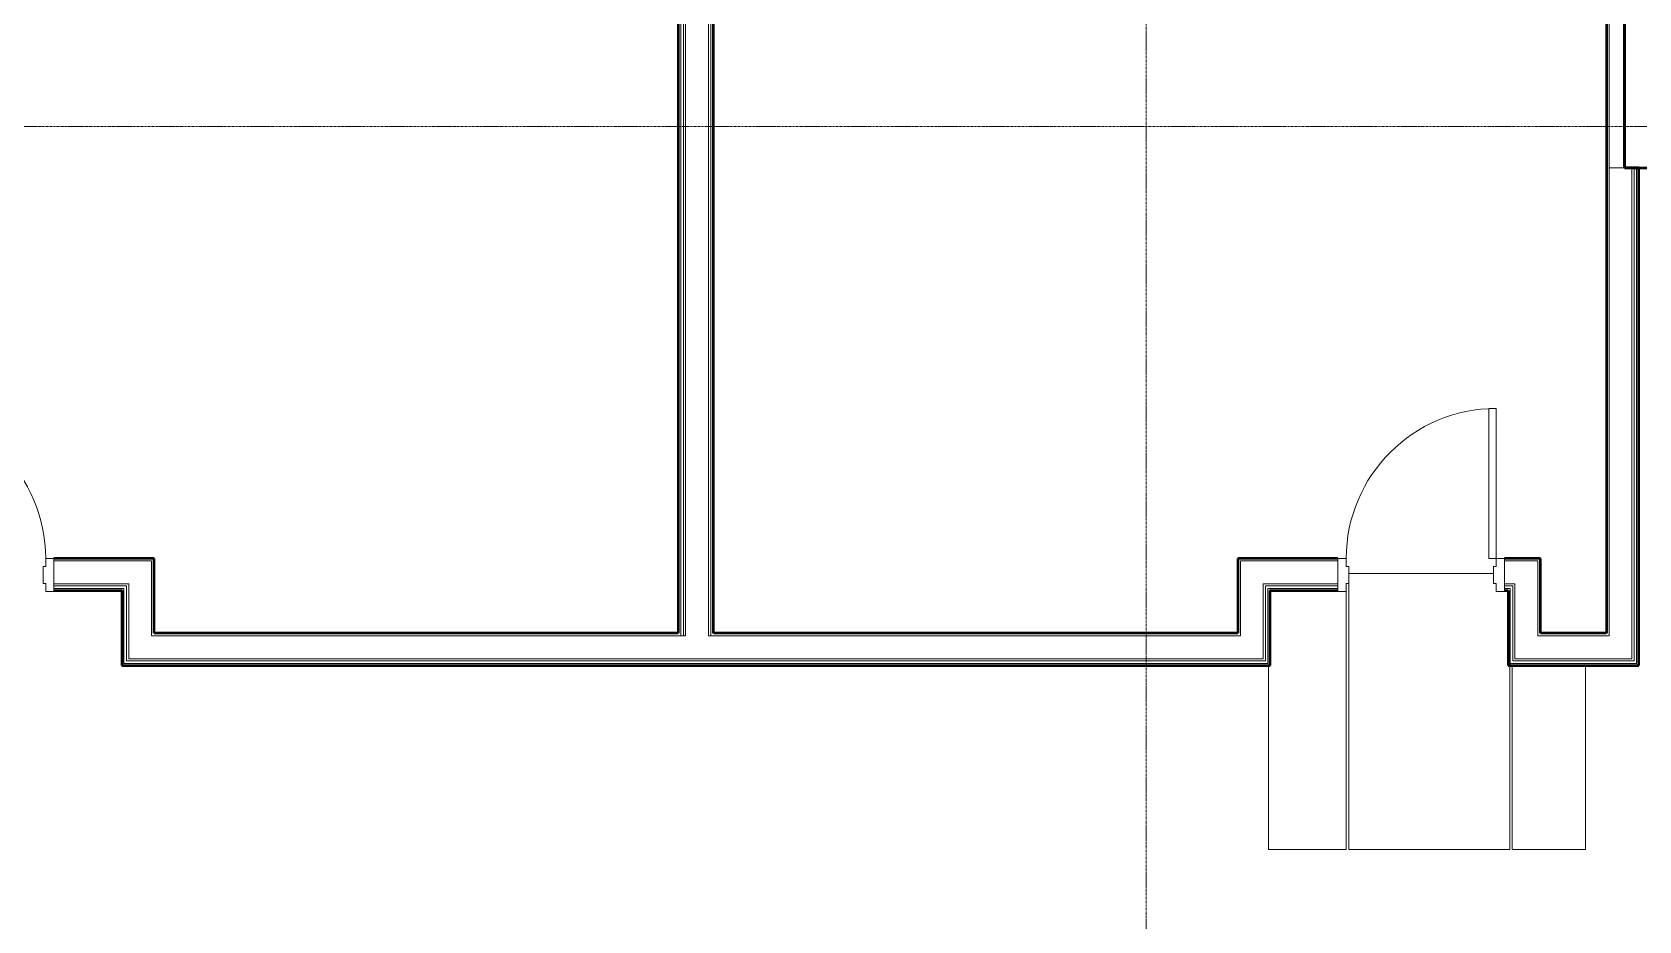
# Model space of a CAD drawing. Header units: inches. Extents: x -4235 to -464, y 9706 to 12463.
# Drawn here: x -3095.1 to -2708.9, y 11656.2 to 11869.8 of the extents above; entities that cross this region are included whole.
import ezdxf

# ---------------------------------------------------------------- set-up
doc = ezdxf.new("R2010")
doc.units = ezdxf.units.IN
doc.header["$MEASUREMENT"] = 0
doc.linetypes.add('Grid Line 1_2_', pattern=[0.875, 0.5, -0.125, 0.125, -0.125])
for name, color, linetype, lineweight in [('0-1', 7, 'Continuous', 5), ('0-3', 250, 'Continuous', 9), ('A-DOOR-1', 250, 'Continuous', 9), ('A-DOOR-2', 130, 'Continuous', 20), ('A-DOOR-FRAM-1', 130, 'Continuous', 20), ('A-FLOR-2', 250, 'Continuous', 9), ('A-WALL-2', 7, 'Continuous', 50), ('A-WALL-3', 50, 'Continuous', 13), ('I-WALL-1', 7, 'Continuous', 50), ('S-GRID-1', 1, 'Grid Line 1_2_', 9)]:
    doc.layers.add(name, color=color, linetype=linetype, lineweight=lineweight)

# ---------------------------------------------------------------- blocks, each defined once
blk = doc.blocks.new('HOLLOW METAL - UNIT DOOR-2191979-BACKGROUND - 1ST FLOOR')
at = {"layer": 'A-DOOR-1'}
blk.add_arc((18, 4.125), 36, 90, 180, dxfattribs=at)
at = {"layer": 'A-DOOR-2'}
for p, q in [((18, 40.125), (16.25, 40.125)), ((16.25, 40.125), (16.25, 4.125)), ((18, 4.125), (18, 40.125)), ((16.25, 4.125), (18, 4.125))]:
    blk.add_line(p, q, dxfattribs=at)
at = {"layer": 'A-DOOR-FRAM-1'}
for p, q in [((-18, 4.125), (-20, 4.125)), ((-20, 4.125), (-20, -3.875)), ((-18, 2.1875), (-18, 4.125)), ((18, 4.125), (18, 2.1875)), ((20, 4.125), (18, 4.125)), ((20, -3.875), (20, 4.125)), ((-17.375, 2.1875), (-18, 2.1875)), ((-17.375, -1.9375), (-17.375, 2.1875)), ((18, 2.1875), (17.375, 2.1875)), ((17.375, 2.1875), (17.375, -1.9375)), ((-18, -3.875), (-18, -1.9375)), ((-18, -1.9375), (-17.375, -1.9375)), ((17.375, -1.9375), (18, -1.9375)), ((18, -1.9375), (18, -3.875)), ((-20, -3.875), (-18, -3.875)), ((18, -3.875), (20, -3.875))]:
    blk.add_line(p, q, dxfattribs=at)
blk = doc.blocks.new('HOLLOW METAL - UNIT DOOR-2191980-BACKGROUND - 1ST FLOOR')
at = {"layer": 'A-DOOR-1'}
blk.add_arc((18, -4.125), 36, 180, 270, dxfattribs=at)
at = {"layer": 'A-DOOR-2'}
for p, q in [((16.25, -4.125), (18, -4.125)), ((16.25, -40.125), (16.25, -4.125)), ((18, -4.125), (18, -40.125)), ((18, -40.125), (16.25, -40.125))]:
    blk.add_line(p, q, dxfattribs=at)
at = {"layer": 'A-DOOR-FRAM-1'}
for p, q in [((-20, 3.875), (-18, 3.875)), ((-20, -4.125), (-20, 3.875)), ((-18, 3.875), (-18, 1.9375)), ((18, 3.875), (20, 3.875)), ((18, 1.9375), (18, 3.875)), ((20, 3.875), (20, -4.125)), ((-18, 1.9375), (-17.375, 1.9375)), ((-17.375, 1.9375), (-17.375, -2.1875)), ((17.375, 1.9375), (18, 1.9375)), ((17.375, -2.1875), (17.375, 1.9375)), ((-18, -2.1875), (-18, -4.125)), ((-17.375, -2.1875), (-18, -2.1875)), ((18, -2.1875), (17.375, -2.1875)), ((18, -4.125), (18, -2.1875)), ((-18, -4.125), (-20, -4.125)), ((20, -4.125), (18, -4.125))]:
    blk.add_line(p, q, dxfattribs=at)
blk = doc.blocks.new('CTR - 1st Phase - Common Walls_rvt-1-BACKGROUND - 1ST FLOOR')
at = {"layer": 'A-FLOR-2'}
for p, q in [((-2743.82, 11739.74), (-2778.57, 11739.74)), ((-2778.57, 11737.3), (-2778.57, 11673.39)), ((-2779.2, 11673.39), (-2779.2, 11735.36)), ((-2797.9, 11717.61), (-2797.9, 11673.39)), ((-2739.92, 11673.39), (-2739.92, 11717.61)), ((-2739.3, 11717.61), (-2739.3, 11673.39)), ((-2721.68, 11673.39), (-2721.68, 11717.61)), ((-2797.9, 11673.39), (-2779.2, 11673.39)), ((-2778.57, 11673.39), (-2739.92, 11673.39)), ((-2739.3, 11673.39), (-2721.68, 11673.39))]:
    blk.add_line(p, q, dxfattribs=at)
at = {"layer": 'A-WALL-2'}
for p, q in [((-2716.66, 12081.69), (-2716.66, 11837.19)), ((-2712.29, 11837.19), (-2712.29, 12081.69))]:
    blk.add_line(p, q, dxfattribs=at)
at = {"layer": 'A-WALL-3'}
for p, q in [((-2939.15, 12080.69), (-2939.15, 11725.36)), ((-2938.52, 12080.69), (-2938.52, 11725.36)), ((-2938.02, 12080.69), (-2938.02, 11725.36)), ((-2932.52, 12080.69), (-2932.52, 11725.36)), ((-2931.9, 12080.69), (-2931.9, 11725.36)), ((-2716.04, 11837.19), (-2716.04, 12081.69)), ((-2712.54, 11837.19), (-2712.54, 12081.69)), ((-2716.04, 11724.74), (-2716.04, 11837.19)), ((-2712.54, 11837.19), (-2716.04, 11837.19)), ((-2716.04, 11837.19), (-2712.54, 11837.19)), ((-2712.29, 11837.19), (-2712.54, 11837.19)), ((-2712.54, 11837.19), (-2712.29, 11837.19)), ((-2710.54, 11719.24), (-2710.54, 11837.19)), ((-2710.04, 11718.74), (-2710.04, 11837.19)), ((-2709.41, 11718.11), (-2709.41, 11837.19)), ((-3089.82, 11742.74), (-3073.5, 11742.74)), ((-3073.5, 11742.74), (-3071.87, 11742.74)), ((-3071.87, 11742.74), (-3066.37, 11742.74)), ((-3066.37, 11724.74), (-3066.37, 11742.74)), ((-2804.65, 11742.74), (-2799.15, 11742.74)), ((-2804.65, 11724.74), (-2804.65, 11742.74)), ((-2799.15, 11742.74), (-2797.52, 11742.74)), ((-2781.2, 11742.74), (-2797.52, 11742.74)), ((-2740.3, 11742.74), (-2741.2, 11742.74)), ((-2740.3, 11742.74), (-2738.67, 11742.74)), ((-2738.67, 11742.74), (-2733.17, 11742.74)), ((-2733.17, 11742.74), (-2733.17, 11724.74)), ((-3089.82, 11737.24), (-3073.5, 11737.24)), ((-3089.82, 11736.74), (-3073.5, 11736.74)), ((-3073.5, 11737.24), (-3072.37, 11737.24)), ((-3073.5, 11736.74), (-3073, 11736.74)), ((-3073, 11736.74), (-3072.37, 11736.74)), ((-3072.37, 11737.24), (-3071.87, 11737.24)), ((-3072.37, 11718.74), (-3072.37, 11736.74)), ((-3071.87, 11719.24), (-3071.87, 11737.24)), ((-2799.15, 11737.24), (-2798.65, 11737.24)), ((-2799.15, 11719.24), (-2799.15, 11737.24)), ((-2798.65, 11737.24), (-2797.52, 11737.24)), ((-2798.65, 11736.74), (-2798.02, 11736.74)), ((-2798.65, 11718.74), (-2798.65, 11736.74)), ((-2798.02, 11736.74), (-2797.52, 11736.74)), ((-2781.2, 11737.24), (-2797.52, 11737.24)), ((-2781.2, 11736.74), (-2797.52, 11736.74)), ((-2740.3, 11737.24), (-2741.2, 11737.24)), ((-2740.3, 11736.74), (-2741.2, 11736.74)), ((-2740.3, 11737.24), (-2739.17, 11737.24)), ((-2740.3, 11736.74), (-2739.8, 11736.74)), ((-2739.8, 11736.74), (-2739.17, 11736.74)), ((-2739.17, 11737.24), (-2738.67, 11737.24)), ((-2739.17, 11736.74), (-2739.17, 11718.74)), ((-2738.67, 11737.24), (-2738.67, 11719.24)), ((-3089.82, 11736.11), (-3073.5, 11736.11)), ((-3073.5, 11735.61), (-3073.5, 11736.11)), ((-3073.5, 11736.11), (-3073, 11736.11)), ((-3073, 11718.11), (-3073, 11736.11)), ((-2798.02, 11736.11), (-2797.52, 11736.11)), ((-2798.02, 11718.11), (-2798.02, 11736.11)), ((-2781.2, 11736.11), (-2797.52, 11736.11)), ((-2797.52, 11736.11), (-2797.52, 11735.61)), ((-2740.3, 11736.11), (-2741.2, 11736.11)), ((-2740.3, 11736.11), (-2739.8, 11736.11)), ((-2739.8, 11736.11), (-2739.8, 11718.11)), ((-2939.15, 11724.74), (-2939.15, 11725.36)), ((-2938.52, 11724.74), (-2938.52, 11725.36)), ((-2938.02, 11724.74), (-2938.02, 11725.36)), ((-2932.52, 11724.74), (-2932.52, 11725.36)), ((-2931.9, 11724.74), (-2931.9, 11725.36)), ((-3065.75, 11724.74), (-3066.37, 11724.74)), ((-3065.75, 11724.74), (-2939.15, 11724.74)), ((-2938.52, 11724.74), (-2939.15, 11724.74)), ((-2939.15, 11724.74), (-2938.52, 11724.74)), ((-2938.02, 11724.74), (-2938.52, 11724.74)), ((-2938.52, 11724.74), (-2938.02, 11724.74)), ((-2931.9, 11724.74), (-2932.52, 11724.74)), ((-2932.52, 11724.74), (-2931.9, 11724.74)), ((-2931.9, 11724.74), (-2805.27, 11724.74)), ((-2804.65, 11724.74), (-2805.27, 11724.74)), ((-2732.55, 11724.74), (-2733.17, 11724.74)), ((-2732.55, 11724.74), (-2716.66, 11724.74)), ((-2716.04, 11724.74), (-2716.66, 11724.74)), ((-3072.37, 11718.11), (-3073, 11718.11)), ((-3071.87, 11718.74), (-3072.37, 11718.74)), ((-3065.75, 11718.11), (-3072.37, 11718.11)), ((-3066.37, 11719.24), (-3071.87, 11719.24)), ((-3065.75, 11718.74), (-3071.87, 11718.74)), ((-3065.75, 11719.24), (-3066.37, 11719.24)), ((-3065.75, 11719.24), (-2805.27, 11719.24)), ((-3065.75, 11718.74), (-2805.27, 11718.74)), ((-3065.75, 11718.11), (-2805.27, 11718.11)), ((-2804.65, 11719.24), (-2805.27, 11719.24)), ((-2799.15, 11718.74), (-2805.27, 11718.74)), ((-2798.65, 11718.11), (-2805.27, 11718.11)), ((-2799.15, 11719.24), (-2804.65, 11719.24)), ((-2798.65, 11718.74), (-2799.15, 11718.74)), ((-2798.02, 11718.11), (-2798.65, 11718.11)), ((-2739.17, 11718.11), (-2739.8, 11718.11)), ((-2739.8, 11717.61), (-2739.8, 11718.11)), ((-2739.8, 11718.11), (-2739.8, 11717.61)), ((-2738.67, 11718.74), (-2739.17, 11718.74)), ((-2732.55, 11718.11), (-2739.17, 11718.11)), ((-2733.17, 11719.24), (-2738.67, 11719.24)), ((-2732.55, 11718.74), (-2738.67, 11718.74)), ((-2732.55, 11719.24), (-2733.17, 11719.24)), ((-2732.55, 11719.24), (-2716.66, 11719.24)), ((-2732.55, 11718.74), (-2716.66, 11718.74)), ((-2732.55, 11718.11), (-2716.66, 11718.11)), ((-2716.04, 11719.24), (-2716.66, 11719.24)), ((-2710.54, 11718.74), (-2716.66, 11718.74)), ((-2710.04, 11718.11), (-2716.66, 11718.11)), ((-2710.54, 11719.24), (-2716.04, 11719.24)), ((-2710.04, 11718.74), (-2710.54, 11718.74)), ((-2709.41, 11718.11), (-2710.04, 11718.11))]:
    blk.add_line(p, q, dxfattribs=at)
at = {"layer": 'I-WALL-1'}
for p, q in [((-2939.77, 12080.69), (-2939.77, 11725.36)), ((-2931.27, 11725.36), (-2931.27, 12080.69)), ((-2716.66, 11837.19), (-2716.66, 11725.36)), ((-2708.91, 11837.19), (-2712.29, 11837.19)), ((-2708.91, 11717.61), (-2708.91, 11837.19)), ((-3073.5, 11743.36), (-3089.82, 11743.36)), ((-3066.37, 11743.36), (-3073.5, 11743.36)), ((-3065.75, 11743.36), (-3066.37, 11743.36)), ((-3065.75, 11725.36), (-3065.75, 11743.36)), ((-2805.27, 11743.36), (-2805.27, 11725.36)), ((-2804.65, 11743.36), (-2805.27, 11743.36)), ((-2797.52, 11743.36), (-2804.65, 11743.36)), ((-2781.2, 11743.36), (-2797.52, 11743.36)), ((-2740.3, 11743.36), (-2741.2, 11743.36)), ((-2733.17, 11743.36), (-2740.3, 11743.36)), ((-2732.55, 11743.36), (-2733.17, 11743.36)), ((-2732.55, 11725.36), (-2732.55, 11743.36)), ((-3089.82, 11735.61), (-3073.5, 11735.61)), ((-3073.5, 11735.61), (-3073.5, 11717.61)), ((-2797.52, 11735.61), (-2781.2, 11735.61)), ((-2797.52, 11717.61), (-2797.52, 11735.61)), ((-2741.2, 11735.61), (-2740.3, 11735.61)), ((-2740.3, 11735.61), (-2740.3, 11717.61)), ((-2939.77, 11725.36), (-3065.75, 11725.36)), ((-2805.27, 11725.36), (-2931.27, 11725.36)), ((-2716.66, 11725.36), (-2732.55, 11725.36)), ((-3073.5, 11717.61), (-3073, 11717.61)), ((-3073, 11717.61), (-3065.75, 11717.61)), ((-3065.75, 11717.61), (-2805.27, 11717.61)), ((-2805.27, 11717.61), (-2798.02, 11717.61)), ((-2798.02, 11717.61), (-2797.52, 11717.61)), ((-2740.3, 11717.61), (-2739.8, 11717.61)), ((-2739.8, 11717.61), (-2732.55, 11717.61)), ((-2732.55, 11717.61), (-2716.66, 11717.61)), ((-2716.66, 11717.61), (-2709.41, 11717.61)), ((-2709.41, 11717.61), (-2708.91, 11717.61))]:
    blk.add_line(p, q, dxfattribs=at)
at = {"layer": '0-3', "rotation": 180}
blk.add_blockref('HOLLOW METAL - UNIT DOOR-2191980-BACKGROUND - 1ST FLOOR', (-3109.82, 11739.24), dxfattribs=at)
at = {"layer": '0-3'}
blk.add_blockref('HOLLOW METAL - UNIT DOOR-2191979-BACKGROUND - 1ST FLOOR', (-2761.2, 11739.24), dxfattribs=at)
blk = doc.blocks.new('CTR - 1st Phase -Stairs _ Elevators_rvt-1-BACKGROUND - 1ST FLOOR')
at = {"layer": 'A-WALL-2'}
for p, q in [((-2712.32, 12085.19), (-2712.32, 11845.19)), ((-2712.32, 11845.19), (-2712.32, 11837.19)), ((-2712.32, 11837.19), (-2696.32, 11837.19))]:
    blk.add_line(p, q, dxfattribs=at)

msp = doc.modelspace()

# ---------------------------------------------------------------- linework, layer by layer
at = {"layer": 'S-GRID-1'}
for p, q in [((-2827.32, 9836.18), (-2827.32, 12413.74)), ((-464.45, 11847.19), (-4185.7, 11847.19))]:
    msp.add_line(p, q, dxfattribs=at)

# ---------------------------------------------------------------- block references
at = {"layer": '0-1'}
for name in ['CTR - 1st Phase -Stairs _ Elevators_rvt-1-BACKGROUND - 1ST FLOOR', 'CTR - 1st Phase - Common Walls_rvt-1-BACKGROUND - 1ST FLOOR']:
    msp.add_blockref(name, (0, 0), dxfattribs=at)

doc.saveas('drawing.dxf')
